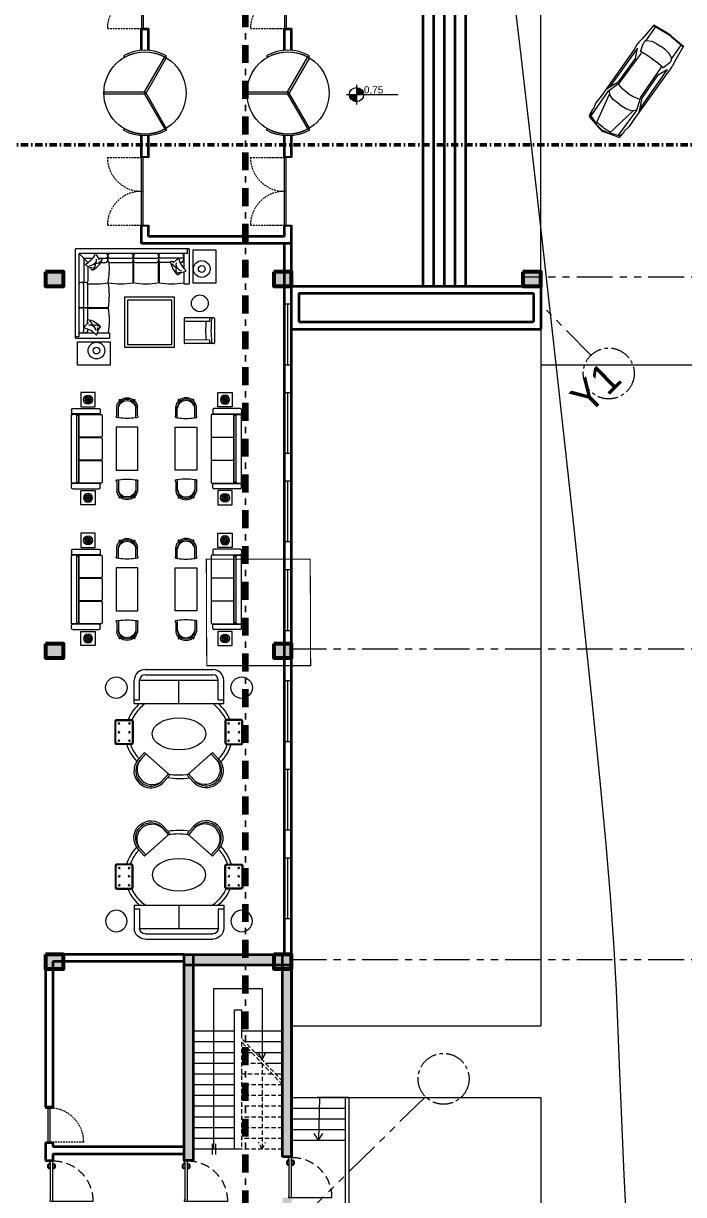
# Model space of a CAD drawing. Header units: millimetres. Extents: x -5316 to 10114, y -10026 to 11025.
# Drawn here: x 2814 to 4660, y -1460 to 1816 of the extents above; entities that cross this region are included whole.
import ezdxf

# ---------------------------------------------------------------- set-up
doc = ezdxf.new("R2010")
doc.units = ezdxf.units.MM
for name, pattern in [('CENTER2', [28.575, 19.05, -3.175, 3.175, -3.175]), ('DASHDOT2', [0.5, 0.25, -0.125, 0, -0.125]), ('DUZ', [0]), ('HIDDEN', [0.375, 0.25, -0.125]), ('HIDDEN2', [0.1875, 0.125, -0.0625]), ('PHANTOM', [2.5, 1.25, -0.25, 0.25, -0.25, 0.25, -0.25])]:
    doc.linetypes.add(name, pattern=pattern)
doc.layers.get('0').update_dxf_attribs({"lineweight": 0})
for name, color, linetype, lineweight in [('1m', 12, 'Continuous', 0), ('AKS', 31, 'CENTER2', 5), ('DUVAR', 1, 'Continuous', 35), ('E-Yangın KAPILARI_110_blok kasa', 140, 'Continuous', 13), ('karl', 50, 'Continuous', 20), ('kesit çizgisi', 2, 'DASHDOT2', 50), ('kolon', 5, 'Continuous', 53), ('KOT', 33, 'Continuous', 0), ('MTX-MERDIVEN', 140, 'DUZ', 18), ('PL-KAPI', 43, 'Continuous', 13), ('tefrişler', 13, 'Continuous', 5), ('YOLLAR', 6, 'Continuous', 5), ('öz-cam', 4, 'Continuous', 5)]:
    doc.layers.add(name, color=color, linetype=linetype, lineweight=lineweight)
for name, color, linetype in [('kot yazıları', 72, 'Continuous'), ('tarama_40', 251, 'Continuous'), ('wc detay', 32, 'Continuous')]:
    doc.layers.add(name, color=color, linetype=linetype)
doc.styles.get("Standard").update_dxf_attribs({"font": 'arial.ttf'})

# ---------------------------------------------------------------- blocks, each defined once
blk = doc.blocks.new('yangın')
at = {"layer": 'E-Yangın KAPILARI_110_blok kasa', "ltscale": 0.0022}
for p, q in [((21347.7, 82414.5), (21347.7, 82536.1)), ((21234.2, 82414.5), (21234.2, 82423.1)), ((21347.7, 82423.1), (21234.2, 82423.1)), ((21239.9, 82414.5), (21234.2, 82414.5)), ((21344.5, 82416.7), (21239.9, 82416.7)), ((21239.9, 82414.5), (21239.9, 82416.7)), ((21246.8, 82424.1), (21242.4, 82424.1)), ((21242.4, 82423.1), (21242.4, 82424.1)), ((21242.4, 82416.6), (21242.4, 82415.6)), ((21246.8, 82415.6), (21242.4, 82415.6)), ((21243.5, 82424.1), (21243.5, 82426.9)), ((21243.5, 82415.6), (21243.5, 82412.8)), ((21245.7, 82424.1), (21245.7, 82426.9)), ((21245.7, 82415.6), (21245.7, 82412.8)), ((21246.7, 82430.1), (21253.8, 82430.1)), ((21253.8, 82427.9), (21246.7, 82427.9)), ((21253.8, 82411.8), (21246.7, 82411.8)), ((21246.8, 82423.1), (21246.8, 82424.1)), ((21246.8, 82416.6), (21246.8, 82415.6)), ((21254.8, 82424.1), (21254.8, 82426.9)), ((21254.8, 82424.1), (21257, 82424.1)), ((21254.8, 82415.6), (21254.8, 82412.8)), ((21254.8, 82415.6), (21257, 82415.6)), ((21257, 82424.1), (21257, 82426.9)), ((21257, 82415.6), (21257, 82412.8)), ((21344.5, 82416.7), (21344.5, 82414.5)), ((21344.5, 82414.5), (21347.7, 82414.5)), ((21253.8, 82409.6), (21246.7, 82409.6))]:
    blk.add_line(p, q, dxfattribs=at)
at = {"layer": 'E-Yangın KAPILARI_110_blok kasa', "linetype": 'HIDDEN', "ltscale": 100}
blk.add_arc((21348.1, 82424.4), 111.7, 89.9387, 180.6615, dxfattribs=at)
at = {"layer": 'E-Yangın KAPILARI_110_blok kasa', "ltscale": 0.0022}
for centre, radius, start, end in [((21246.7, 82426.9), 3.2, 90, 180), ((21246.7, 82412.8), 3.2, 180, 270), ((21246.7, 82426.9), 1, 90, 180), ((21246.7, 82412.8), 1, 180, 270), ((21253.8, 82426.9), 3.2, 0, 90), ((21253.8, 82426.9), 1, 0, 90), ((21253.8, 82412.8), 3.2, 270, 0), ((21253.8, 82412.8), 1, 270, 0)]:
    blk.add_arc(centre, radius, start, end, dxfattribs=at)
blk = doc.blocks.new('w3rfwef')
at = {"layer": 'tefrişler'}
h = blk.add_hatch(dxfattribs=at)
h.set_pattern_fill('ANSI31', color=256, style=0)
h.set_pattern_definition([(45, (22251.6596, 68808.38654), (-0.08838834765, 0.08838834765), [])])
h.paths.add_polyline_path([(46307.8, 90393), (46305.6, 90393), (46305.6, 90390.7, 0.414214)])
h.paths.add_polyline_path([(46305.6, 90395.2, 0.414214), (46303.3, 90393), (46305.6, 90393)])
for p, q in [((46304, 90399), (46302.5, 90405.1)), ((46307.1, 90399), (46308.7, 90405.1)), ((46299.4, 90391.8), (46293.3, 90390.6)), ((46299.6, 90394.9), (46293.7, 90396.9)), ((46300.8, 90389), (46295.9, 90385)), ((46299.3, 90393.4), (46296.3, 90393.6)), ((46301.3, 90397.5), (46297, 90402.1)), ((46299.9, 90390.3), (46297.2, 90389)), ((46300.3, 90396.3), (46297.8, 90397.9)), ((46301.9, 90387.9), (46300.1, 90385.5)), ((46303.3, 90387.2), (46301, 90381.4)), ((46302.6, 90398.5), (46301.1, 90401.1)), ((46305.6, 90393), (46301.7, 90393)), ((46304.8, 90386.8), (46304.4, 90383.8)), ((46305.6, 90399.2), (46305.6, 90402.2)), ((46305.6, 90393), (46305.6, 90397.5)), ((46305.6, 90393), (46305.6, 90388.5)), ((46305.6, 90393), (46309.5, 90393)), ((46306.4, 90386.8), (46307.1, 90380.6)), ((46307.9, 90387.2), (46309, 90384.4)), ((46308.6, 90398.5), (46310, 90401.1)), ((46309.3, 90387.9), (46312.9, 90382.9)), ((46309.9, 90397.5), (46314.1, 90402.1)), ((46310.4, 90389), (46312.7, 90387.1)), ((46310.9, 90396.3), (46313.4, 90397.9)), ((46311.2, 90390.3), (46316.9, 90387.7)), ((46311.5, 90394.9), (46317.5, 90396.9)), ((46311.7, 90391.8), (46314.7, 90391.3)), ((46311.8, 90393.4), (46318.1, 90393.8))]:
    blk.add_line(p, q, dxfattribs=at)
blk.add_lwpolyline([(46285.6, 90373), (46325.6, 90373), (46325.6, 90413), (46285.6, 90413)], close=True, dxfattribs=at)
for radius in [12.5, 6.25, 2.25]:
    blk.add_circle((46305.6, 90393), radius, dxfattribs=at)
blk = doc.blocks.new('334g34g')
at = {"layer": 'tefrişler'}
h = blk.add_hatch(dxfattribs=at)
h.set_pattern_fill('AR-SAND', color=256, style=0)
h.set_pattern_definition([(37.5, (28479.9502, 65810.4538), (-0.06299336, 1.92682377), [0, -1.52, 0, -1.7, 0, -1.625]), (7.5, (28479.9502, 65810.4538), (1.7697767, 2.82214607), [0, -0.82, 0, -1.37, 0, -0.525]), (327.5, (28478.7202, 65810.4538), (3.11414186, 0.00565905), [0, -0.5, 0, -1.8, 0, -2.35]), (317.5, (28478.7202, 65810.4538), (3.0061266, 0.87767556), [0, -0.25, 0, -1.18, 0, -1.35])])
h.paths.add_polyline_path([(46075.2, 90424, -0.414214), (46072.2, 90427), (46072.2, 90422, 0.414214), (46075.2, 90419)])
h.paths.add_polyline_path([(46200.2, 90422), (46200.2, 90427, -0.414214), (46197.2, 90424), (46197.2, 90419, 0.414214)])
for p, q in [((46056.2, 90436), (46056.2, 90362)), ((46059.2, 90439), (46068.2, 90439)), ((46071.2, 90424), (46071.2, 90436)), ((46264.7, 90439), (46072.2, 90439)), ((46072.2, 90427), (46072.2, 90439)), ((46072.2, 90427), (46072.2, 90436)), ((46261.7, 90439), (46075.2, 90439)), ((46264.7, 90427), (46264.7, 90439)), ((46264.7, 90427), (46264.7, 90436)), ((46264.7, 90427), (46264.7, 90436)), ((46265.7, 90424), (46265.7, 90436)), ((46277.7, 90439), (46268.7, 90439)), ((46280.7, 90436), (46280.7, 90362)), ((46071.2, 90362), (46071.2, 90424)), ((46072.2, 90427), (46072.2, 90422)), ((46135.7, 90418), (46072.2, 90418)), ((46261.7, 90424), (46075.2, 90424)), ((46075.2, 90424), (46075.2, 90419)), ((46261.7, 90419), (46075.2, 90419)), ((46264.7, 90418), (46136.7, 90418)), ((46261.7, 90424), (46261.7, 90419)), ((46264.7, 90427), (46264.7, 90422)), ((46264.7, 90427), (46264.7, 90422)), ((46265.7, 90362), (46265.7, 90424)), ((46059.2, 90359), (46068.2, 90359)), ((46277.7, 90359), (46268.7, 90359))]:
    blk.add_line(p, q, dxfattribs=at)
for points in [[(46072.2, 90418), (46072.2, 90357, 0.414214), (46075.2, 90354), (46132.7, 90354, 0.414214), (46135.7, 90357), (46135.7, 90418)], [(46136.7, 90418), (46136.7, 90357, 0.414214), (46139.7, 90354), (46197.2, 90354, 0.414214), (46200.2, 90357), (46200.2, 90418)], [(46201.2, 90418), (46201.2, 90357, 0.414214), (46204.2, 90354), (46261.7, 90354, 0.414214), (46264.7, 90357), (46264.7, 90418)]]:
    blk.add_lwpolyline(points, format="xyb", dxfattribs=at)
for centre, start, end in [((46059.2, 90436), 90, 180), ((46068.2, 90436), 0, 90), ((46075.2, 90436), 90, 180), ((46261.7, 90436), 0, 90), ((46268.7, 90436), 90, 180), ((46277.7, 90436), 0, 90), ((46075.2, 90427), 180, 270), ((46075.2, 90422), 180, 270), ((46261.7, 90427), 270, 0), ((46261.7, 90422), 270, 0), ((46059.2, 90362), 180, 270), ((46068.2, 90362), 270, 0), ((46268.7, 90362), 180, 270), ((46277.7, 90362), 270, 0)]:
    blk.add_arc(centre, 3, start, end, dxfattribs=at)
blk = doc.blocks.new('ergerg3')
at = {"layer": 'tefrişler'}
for p, q in [((46030.8, 90304), (46032.4, 90302.7)), ((46034.4, 90304.8), (46032.4, 90306)), ((46075.9, 90312.9), (46050.1, 90312.9)), ((46080.5, 90308.3), (46050.7, 90308.3)), ((46256.3, 90308.3), (46286.2, 90308.3)), ((46261, 90312.9), (46286.7, 90312.9)), ((46302.4, 90304.8), (46304.4, 90306)), ((46306.1, 90304), (46304.4, 90302.7)), ((46030.8, 90263.9), (46032.4, 90265.2)), ((46034.4, 90263.1), (46032.4, 90261.9)), ((46075.9, 90255), (46050.1, 90255)), ((46080.5, 90259.6), (46050.7, 90259.6)), ((46256.3, 90259.6), (46286.2, 90259.6)), ((46261, 90255), (46286.7, 90255)), ((46302.4, 90263.1), (46304.4, 90261.9)), ((46306.1, 90263.9), (46304.4, 90265.2))]:
    blk.add_line(p, q, dxfattribs=at)
blk.add_lwpolyline([(46228.4, 90254), (46108.4, 90254), (46108.4, 90314), (46228.4, 90314)], close=True, dxfattribs=at)
for centre, radius, start, end in [((46055, 90284), 29.3, 99.6207, 260.3793), ((46054.3, 90284), 24.6, 98.4522, 261.5478), ((46032.2, 90304.6), 1.49, 81.6625, 200.1786), ((46058.1, 90284), 24.5, 97.5642, 262.4358), ((46078.5, 90311.3), 3.06, 270, 149.2929), ((46080.5, 90307.3), 1, 0, 90), ((45939.8, 90284), 143.7, 350.6613, 9.3387), ((46397.1, 90284), 143.7, 170.6613, 189.3387), ((46258.3, 90311.3), 3.06, 30.7071, 270), ((46256.3, 90307.3), 1, 90, 180), ((46278.8, 90284), 24.5, 277.5642, 82.4358), ((46282.6, 90284), 24.6, 278.4522, 81.5478), ((46281.8, 90284), 29.3, 279.6207, 80.3793), ((46304.7, 90304.6), 1.49, 339.8214, 98.3375), ((46032.2, 90263.3), 1.49, 159.8214, 278.3375), ((46078.5, 90256.6), 3.06, 210.7071, 90), ((46080.5, 90260.6), 1, 270, 0), ((46256.3, 90260.6), 1, 180, 270), ((46258.3, 90256.6), 3.06, 90, 329.2929), ((46304.7, 90263.3), 1.49, 261.6625, 20.1786)]:
    blk.add_arc(centre, radius, start, end, dxfattribs=at)
blk = doc.blocks.new('*U16')
at = {"color": 251, "linetype": 'HIDDEN', "ltscale": 20, "true_color": 0x505050}
for points in [[(45317.131713, 89823.562754, 0.4142135624), (45222.131713, 89918.562754), (45222.131713, 89823.562754)], [(45317.131713, 89823.562754, -0.4142135624), (45412.131713, 89918.562754), (45412.131713, 89823.562754)]]:
    blk.add_lwpolyline(points, format="xyb", dxfattribs=at)
at = {"layer": 'PL-KAPI'}
for p, q in [((45222.131713, 89823.562754), (45412.131713, 89823.562754)), ((45222.131713, 89818.562754), (45412.131713, 89818.562754)), ((45317.131713, 89823.562754), (45317.131713, 89818.562754))]:
    blk.add_line(p, q, dxfattribs=at)
for points in [[(45219.631713, 89823.562754), (45222.131713, 89823.562754), (45222.131713, 89803.562754), (45219.631713, 89803.562754)], [(45412.131713, 89823.562754), (45414.631713, 89823.562754), (45414.631713, 89803.562754), (45412.131713, 89803.562754)]]:
    blk.add_lwpolyline(points, close=True, dxfattribs=at)
blk = doc.blocks.new('*U17')
at = {"color": 251, "linetype": 'HIDDEN', "ltscale": 20, "true_color": 0x505050}
for points in [[(45867.1, 89823.6, 0.414214), (45772.1, 89918.6), (45772.1, 89823.6)], [(45867.1, 89823.6, -0.414214), (45962.1, 89918.6), (45962.1, 89823.6)]]:
    blk.add_lwpolyline(points, format="xyb", dxfattribs=at)
at = {"layer": 'PL-KAPI'}
for p, q in [((45962.1, 89823.6), (45772.1, 89823.6)), ((45962.1, 89818.6), (45772.1, 89818.6)), ((45867.1, 89823.6), (45867.1, 89818.6))]:
    blk.add_line(p, q, dxfattribs=at)
for points in [[(45772.1, 89823.6), (45769.6, 89823.6), (45769.6, 89803.6), (45772.1, 89803.6)], [(45964.6, 89823.6), (45962.1, 89823.6), (45962.1, 89803.6), (45964.6, 89803.6)]]:
    blk.add_lwpolyline(points, close=True, dxfattribs=at)
blk = doc.blocks.new('ERGE3G3G53')
at = {"layer": 'tefrişler'}
for p, q in [((47833.1, 80418.9), (47833.1, 80668.6)), ((48150.6, 80668.5), (47833.1, 80668.5)), ((47843.1, 80423.9), (47843.1, 80655.8)), ((48145.6, 80655.6), (47843.1, 80655.6)), ((47856.1, 80642.7), (47856.1, 80578.6)), ((47856.1, 80642.7), (47881.1, 80642.7)), ((47900.3, 80638.1), (47893.4, 80649.7)), ((47897.6, 80642.7), (47918.1, 80642.7)), ((47923.6, 80639.1), (47923.6, 80649.7)), ((47930.1, 80642.7), (47989.1, 80642.7)), ((47994.6, 80639.3), (47994.6, 80649.9)), ((47994.6, 80639.1), (47994.6, 80649.7)), ((48001.1, 80642.7), (48060.1, 80642.7)), ((48065.6, 80639.3), (48065.6, 80649.9)), ((48130.1, 80642.7), (48071.1, 80642.7)), ((48135.6, 80655.6), (48135.6, 80613.9)), ((48145.6, 80668.5), (48145.6, 80655.6)), ((48150.6, 80668.5), (48150.6, 80571.1)), ((47867.6, 80631.1), (47868.7, 80631.1)), ((47867.6, 80631.1), (47867.6, 80630.4)), ((47867.6, 80620), (47867.6, 80578.5)), ((47880, 80608.9), (47872, 80618.1)), ((47889.5, 80631.1), (47889.6, 80631.1)), ((47904.4, 80631.1), (47918.2, 80631.1)), ((47930.8, 80631.1), (47989.3, 80631.1)), ((47993.6, 80633.7), (47993.6, 80574.1)), ((47995.6, 80633.7), (47995.6, 80574.1)), ((48001.7, 80631.1), (48060.2, 80631.1)), ((48064.6, 80633.7), (48064.6, 80574.1)), ((48066.6, 80633.7), (48066.6, 80574.1)), ((48098.8, 80631.1), (48071, 80631.1)), ((48106.3, 80629.9), (48116.2, 80639.2)), ((48129.5, 80631.1), (48125.3, 80631.1)), ((48064.6, 80577.1), (48066.6, 80577.1)), ((48118.1, 80596.3), (48128.3, 80603.1)), ((48135.6, 80604.5), (48135.6, 80571.1)), ((47859.5, 80574.9), (47848.9, 80574.9)), ((47856.1, 80510.4), (47856.1, 80569.4)), ((47867.6, 80511), (47867.6, 80569.5)), ((48135.6, 80571.1), (48150.6, 80571.1)), ((47859.6, 80503.9), (47849, 80503.9)), ((47856.3, 80439.4), (47856.3, 80498.4)), ((47865.2, 80504.9), (47924.8, 80504.9)), ((47865.2, 80502.9), (47924.8, 80502.9)), ((47867.8, 80470.7), (47867.8, 80498.5)), ((47869, 80463.2), (47859.7, 80453.3)), ((47902.6, 80451.4), (47895.8, 80441.2)), ((47833.3, 80423.9), (47843.3, 80423.9)), ((47833.3, 80418.9), (47927.8, 80418.9)), ((47843.3, 80433.9), (47885, 80433.9)), ((47867.8, 80440), (47867.8, 80444.2)), ((47894.4, 80433.9), (47927.8, 80433.9)), ((47927.8, 80433.9), (47927.8, 80418.9))]:
    blk.add_line(p, q, dxfattribs=at)
blk.add_lwpolyline([(47867.6, 80631.1), (47843.1, 80655.8)], dxfattribs=at)
for points in [[(47885, 80626.7, 0.053245), (47885.1, 80626.6, 0.175914), (47885.6, 80626.2, 0.103979), (47886.6, 80626.2, 0.064466), (47887.7, 80626.6, 0.050626), (47888.9, 80627.3, 0.050626)], [(47888.9, 80627.3, 0.050626), (47889.9, 80628.2, 0.064466), (47890.6, 80629.1, 0.103979), (47890.8, 80630.1, 0.175914), (47890.6, 80630.7, 0.175914), (47890.1, 80631.1, 0.068381), (47889.5, 80631.1, 0.064466)], [(48114.5, 80616.5, -0.050626), (48113.7, 80617.7, -0.064466), (48113.4, 80618.7, -0.103979), (48113.4, 80619.7, -0.175914), (48113.7, 80620.2, -0.175914), (48114.3, 80620.4, -0.068381), (48114.9, 80620.3, -0.064466)], [(48118.1, 80614.9, -0.053245), (48117.9, 80614.8, -0.175914), (48117.3, 80614.6, -0.103979), (48116.3, 80614.8, -0.064466), (48115.4, 80615.4, -0.050626), (48114.5, 80616.5, -0.050626)], [(47882.5, 80455, 0.050626), (47881.3, 80455.8, 0.064466), (47880.2, 80456.1, 0.103979), (47879.2, 80456.1, 0.175914), (47878.7, 80455.8, 0.175914), (47878.5, 80455.2, 0.068381), (47878.6, 80454.5, 0.064466)], [(47884, 80451.4, 0.053245), (47884.2, 80451.6, 0.175914), (47884.3, 80452.1, 0.103979), (47884.1, 80453.1, 0.064466), (47883.5, 80454.1, 0.050626), (47882.5, 80455, 0.050626)]]:
    blk.add_lwpolyline(points, format="xyb", dxfattribs=at)
for centre, radius, start, end in [((47830.5, 80684.5), 65.6, 296.5646, 331.9116), ((47910.4, 80671.7), 27.9, 221.4206, 234.4163), ((47918.1, 80647.7), 5, 270, 334.6765), ((47918.1, 80647.5), 5, 270, 334.6765), ((47915.6, 80649.2), 8.05, 331.4111, 51.1029), ((47931.7, 80649.2), 8.05, 128.8971, 208.5889), ((47929.1, 80647.5), 5, 205.3235, 270), ((47989.1, 80647.7), 5, 270, 334.6765), ((47986.6, 80649.4), 8.05, 331.4111, 51.1029), ((47986.6, 80649.2), 8.05, 331.4111, 51.1029), ((48002.7, 80649.2), 8.05, 128.8971, 208.5889), ((48000.1, 80647.5), 5, 205.3235, 270), ((48060.1, 80647.7), 5, 270, 334.6765), ((48057.6, 80649.4), 8.05, 331.4111, 51.1029), ((48073.7, 80649.4), 8.05, 128.8971, 208.5889), ((48071.1, 80647.7), 5, 205.3235, 270), ((48105.6, 80665), 27.9, 290.0632, 303.0589), ((48186, 80655.9), 65.6, 192.5679, 227.9149), ((48130.1, 80647.7), 5, 270, 334.6765), ((48127.6, 80649.4), 8.05, 331.4111, 51.1029), ((48105.3, 80643.6), 30.3, 342.2057, 0.1268), ((47880.8, 80644.6), 27.9, 221.2884, 268.2521), ((47872.2, 80644.3), 21.7, 270.4659, 327.3744), ((47849.4, 80666.9), 65.6, 297.7896, 334.5076), ((47871.9, 80625.9), 16.9, 301.022, 4.3939), ((47887.4, 80651.9), 23.8, 276.1987, 311.1742), ((47883.9, 80637.4), 8.11, 323.3294, 21.8585), ((47900.2, 80624.8), 16.2, 58.793, 95.1678), ((47918.2, 80636.1), 5, 270, 334.7087), ((47918.3, 80636), 5, 270, 334.7087), ((47906.5, 80639.2), 17.2, 341.7436, 359.729), ((47940.8, 80639.2), 17.2, 180.271, 198.2564), ((47929, 80636), 5, 205.2913, 270), ((47655.1, 80614.3), 272.6, 351.4914, 3.5872), ((47989.3, 80636.1), 5, 270, 334.7087), ((47977.5, 80639.4), 17.2, 341.7436, 359.729), ((47977.5, 80639.2), 17.2, 341.7436, 359.729), ((48011.8, 80639.2), 17.2, 180.271, 198.2564), ((48000, 80636), 5, 205.2913, 270), ((48060.2, 80636.1), 5, 270, 334.7087), ((48048.5, 80639.4), 17.2, 341.7436, 359.729), ((48082.8, 80639.4), 17.2, 180.271, 198.2564), ((48071, 80636.1), 5, 205.2913, 270), ((48102.9, 80617.1), 16.2, 69.3117, 105.6865), ((48163.1, 80644.1), 65.6, 189.9719, 226.6899), ((48122.5, 80639.8), 23.8, 213.3053, 248.2808), ((48130.5, 80610.6), 16.9, 160.0856, 223.4575), ((48121.9, 80624.9), 8.11, 142.621, 201.1501), ((48135.1, 80628.3), 21.7, 197.1051, 254.0136), ((48129.5, 80636.1), 5, 270, 338.8456), ((47851.1, 80578.6), 5, 295.3235, 360), ((47862.6, 80578.5), 5, 295.2913, 360), ((48126.9, 80631), 27.9, 256.2275, 303.1911), ((47849.4, 80566.8), 8.05, 61.4111, 141.1029), ((47851.1, 80569.4), 5, 360, 64.6765), ((47859.4, 80557.7), 17.2, 71.7436, 89.729), ((47862.6, 80569.5), 5, 360, 64.7087), ((47884.3, 80843.4), 272.6, 266.4128, 278.5086), ((47958.6, 80776.8), 205.7, 260.4844, 279.7982), ((47722, 80538.9), 205.7, 350.4844, 9.7982), ((48029.6, 80776.8), 205.7, 260.4844, 279.7982), ((48101.6, 80776.8), 205.7, 260.2018, 279.5156), ((47849.6, 80511.9), 8.05, 218.8971, 298.5889), ((47849.6, 80511.9), 8.05, 218.8971, 298.5889), ((47849.6, 80495.8), 8.05, 61.4111, 141.1029), ((47851.3, 80509.4), 5, 295.3235, 360), ((47851.3, 80498.4), 5, 360, 64.6765), ((47859.6, 80521), 17.2, 270.271, 288.2564), ((47859.6, 80486.7), 17.2, 71.7436, 89.729), ((47862.8, 80509.2), 5, 295.2913, 360), ((47862.8, 80498.5), 5, 360, 64.7087), ((47722.1, 80467.9), 205.7, 350.4844, 9.7982), ((47834, 80463.9), 27.9, 326.9411, 339.9368), ((47843, 80383.5), 65.6, 42.0851, 77.4321), ((47881.9, 80466.6), 16.2, 164.3135, 200.6883), ((47854.8, 80406.3), 65.6, 43.3101, 80.0281), ((47874.1, 80447.6), 8.11, 68.8499, 127.379), ((47859.1, 80447), 23.8, 21.7192, 56.6947), ((47870.6, 80434.4), 21.7, 15.9864, 72.8949), ((47888.4, 80439), 16.9, 46.5425, 109.9144), ((47867.9, 80442.6), 27.9, 326.8089, 13.7725), ((47849.6, 80441.9), 8.05, 218.8971, 298.5889), ((47851.3, 80439.4), 5, 295.3235, 360), ((47855.3, 80464.1), 30.3, 269.8732, 287.7943), ((47862.8, 80440), 5, 291.1544, 360)]:
    blk.add_arc(centre, radius, start, end, dxfattribs=at)
blk = doc.blocks.new('WEWFWG-flat-1')
at = {"layer": 'tefrişler'}
for p, q in [((16072.7, 88564.1), (16262.7, 88564.1)), ((16072.7, 88549.1), (16262.7, 88549.1)), ((16042.7, 88469.1), (16042.7, 88534.1)), ((16057.7, 88534.1), (16277.7, 88534.1)), ((16057.7, 88479.1), (16057.7, 88534.1)), ((16167.7, 88469.1), (16167.7, 88534.1)), ((16277.7, 88479.1), (16277.7, 88534.1)), ((16292.7, 88469.1), (16292.7, 88534.1)), ((16042.7, 88479.1), (16057.7, 88479.1)), ((16277.7, 88479.1), (16292.7, 88479.1)), ((16042.7, 88469.1), (16292.7, 88469.1))]:
    blk.add_line(p, q, dxfattribs=at)
for points in [[(16073.4, 88469.1, 0.076826), (16047, 88442.3, 0.049865), (16036.3, 88423.7)], [(16299, 88423.7, 0.085936), (16277.7, 88455.1, 0.041282), (16261.9, 88469.1)], [(16032.5, 88354.2, 0.088213), (16050.2, 88321.5, 0.019081), (16056, 88314.7)], [(16278.1, 88313.4, 0.078156), (16297.9, 88342, 0.032413), (16302.8, 88354.2)], [(16139.3, 88271.4), (16139.3, 88271.4, 0.079907), (16193.1, 88271)]]:
    blk.add_lwpolyline(points, format="xyb", dxfattribs=at)
at = {"layer": 'tefrişler', "elevation": 0}
for points in [[(15994.1, 88424.2), (16034.1, 88424.2, -0.414214), (16039.1, 88419.2), (16039.1, 88359.2, -0.414214), (16034.1, 88354.2), (15994.1, 88354.2, -0.414214), (15989.1, 88359.2), (15989.1, 88419.2, -0.414214)], [(15996.5, 88421.8), (16031.7, 88421.8, -0.414214), (16036.7, 88416.8), (16036.7, 88361.6, -0.414214), (16031.7, 88356.6), (15996.5, 88356.6, -0.414214), (15991.5, 88361.6), (15991.5, 88416.8, -0.414214)], [(16341.2, 88424.2), (16301.2, 88424.2, 0.414214), (16296.2, 88419.2), (16296.2, 88359.2, 0.414214), (16301.2, 88354.2), (16341.2, 88354.2, 0.414214), (16346.2, 88359.2), (16346.2, 88419.2, 0.414214)], [(16338.8, 88421.8), (16303.6, 88421.8, 0.414214), (16298.6, 88416.8), (16298.6, 88361.6, 0.414214), (16303.6, 88356.6), (16338.8, 88356.6, 0.414214), (16343.8, 88361.6), (16343.8, 88416.8, 0.414214)], [(16053.8, 88312.2, 1), (16124.7, 88249), (16142.3, 88268.7), (16071.4, 88332)], [(16057.5, 88308.8, 1), (16121, 88252.3), (16138.6, 88272.1), (16075.2, 88328.6)], [(16061.1, 88312.8, 1), (16124.5, 88256.2), (16138.6, 88272.1), (16075.2, 88328.6)], [(16279.2, 88312.2, -1), (16208.3, 88249), (16190.6, 88268.7), (16261.5, 88332)], [(16275.4, 88308.8, -1), (16212, 88252.3), (16194.4, 88272.1), (16257.8, 88328.6)], [(16271.9, 88312.8, -1), (16208.5, 88256.2), (16194.4, 88272.1), (16257.8, 88328.6)]]:
    blk.add_lwpolyline(points, format="xyb", close=True, dxfattribs=at)
at = {"layer": 'tefrişler'}
for centre in [(15992.4, 88513.4), (16342.9, 88513.4)]:
    blk.add_circle(centre, 30, dxfattribs=at)
for centre, radius, start, end in [((16072.7, 88534.1), 30, 90, 180), ((16072.7, 88534.1), 15, 90, 180), ((16262.7, 88534.1), 30, 360, 90), ((16262.7, 88534.1), 15, 360, 90), ((15991.4, 88406.2), 11.3, 21.6769, 58.0532), ((15997.3, 88416.7), 4.64, 270.4702, 350.2376), ((16030.9, 88416.7), 4.64, 189.7624, 269.5298), ((16036.8, 88406.2), 11.3, 121.9468, 158.3231), ((16304.4, 88416.7), 4.64, 270.4702, 350.2376), ((16298.5, 88406.2), 11.3, 21.6769, 58.0532), ((16343.9, 88406.2), 11.3, 121.9468, 158.3231), ((16338, 88416.7), 4.64, 189.7624, 269.5298), ((15997.3, 88391.9), 4.64, 270.4702, 350.2376), ((15991.4, 88381.4), 11.3, 21.6769, 58.0532), ((16036.8, 88381.4), 11.3, 121.9468, 158.3231), ((16030.9, 88391.9), 4.64, 189.7624, 269.5298), ((16298.5, 88381.4), 11.3, 21.6769, 58.0532), ((16304.4, 88391.9), 4.64, 270.4702, 350.2376), ((16338, 88391.9), 4.64, 189.7624, 269.5298), ((16343.9, 88381.4), 11.3, 121.9468, 158.3231), ((15991.4, 88372.2), 11.3, 301.9468, 338.3231), ((15997.3, 88361.7), 4.64, 9.7624, 89.5298), ((16036.8, 88372.2), 11.3, 201.6769, 238.0532), ((16030.9, 88361.7), 4.64, 90.4702, 170.2376), ((16298.5, 88372.2), 11.3, 301.9468, 338.3231), ((16304.4, 88361.7), 4.64, 9.7624, 89.5298), ((16343.9, 88372.2), 11.3, 201.6769, 238.0532), ((16338, 88361.7), 4.64, 90.4702, 170.2376)]:
    blk.add_arc(centre, radius, start, end, dxfattribs=at)
for start_param, end_param in [(5.535423, 5.95613), (9.751833, 10.172541), (6.524258, 6.948924), (8.744004, 9.183706), (7.642638, 8.051498)]:
    blk.add_ellipse((16167.7, 88384.1), major_axis=(-150, 0), ratio=0.833333, start_param=start_param, end_param=end_param, dxfattribs=at)
blk.add_ellipse((16167.7, 88384.1), major_axis=(-75, 0), ratio=0.6, dxfattribs=at)
blk = doc.blocks.new('WEFWEF')
at = {"layer": 'DUVAR'}
for p, q in [((46510.2, 84043.8), (46510.2, 84023.8)), ((46610.2, 84043.8), (46610.2, 84023.8))]:
    blk.add_line(p, q, dxfattribs=at)
at = {"layer": 'PL-KAPI', "lineweight": 15}
for p, q in [((46512.7, 84036.3), (46512.7, 84031.3)), ((46607.7, 84036.3), (46512.7, 84036.3)), ((46607.7, 84031.3), (46512.7, 84031.3))]:
    blk.add_line(p, q, dxfattribs=at)
at = {"layer": 'PL-KAPI', "linetype": 'HIDDEN', "ltscale": 20}
blk.add_lwpolyline([(46512.7, 84043.8, -0.384846), (46607.7, 84130.2), (46607.7, 84035.2)], format="xyb", dxfattribs=at)
at = {"layer": 'PL-KAPI', "lineweight": 15}
for points in [[(46512.7, 84043.8), (46510.2, 84043.8), (46510.2, 84023.8), (46512.7, 84023.8)], [(46610.2, 84043.8), (46607.7, 84043.8), (46607.7, 84023.8), (46610.2, 84023.8)]]:
    blk.add_lwpolyline(points, close=True, dxfattribs=at)

msp = doc.modelspace()

# ---------------------------------------------------------------- hatches: boundary and pattern name
at = {"layer": 'karl'}
h = msp.add_hatch(color=7, dxfattribs=at)
h.dxf.hatch_style = 1
h.paths.add_polyline_path([(3765.4, 1616.8, 0.414214), (3745.5, 1636.6), (3745.5, 1616.8)])
h.paths.add_polyline_path([(3745.5, 1616.8), (3725.6, 1616.8, 0.414214), (3745.5, 1596.9)])
at = {"layer": 'kolon'}
for points in [[(2876.1, 1081.3), (2926.1, 1081.3), (2926.1, 1121.3), (2876.1, 1121.3)], [(3513.9, 1081.3), (3563.9, 1081.3), (3563.9, 1121.3), (3513.9, 1121.3)], [(4210.6, 1081.3), (4260.6, 1081.3), (4260.6, 1121.3), (4210.6, 1121.3)], [(2876.1, 41.2), (2926.1, 41.2), (2926.1, 81.2), (2876.1, 81.2)], [(3513.9, 41.2), (3563.9, 41.2), (3563.9, 81.2), (3513.9, 81.2)], [(2876.1, -827.7), (2926.1, -827.7), (2926.1, -787.7), (2876.1, -787.7)], [(3513.9, -827.7), (3563.9, -827.7), (3563.9, -787.7), (3513.9, -787.7)]]:
    msp.add_hatch(color=256, dxfattribs=at).paths.add_polyline_path(points)
at = {"layer": 'tarama_40'}
for points in [[(3288.9, -787.7), (3263.9, -787.7), (3263.9, -1364.2), (3288.9, -1364.2)], [(3263.9, -787.7), (3263.9, -817.7), (3563.9, -817.7), (3563.9, -787.7)]]:
    msp.add_hatch(color=256, dxfattribs=at).paths.add_polyline_path(points)
h = msp.add_hatch(color=256, dxfattribs=at)
h.paths.add_polyline_path([(3563.9, -1467.7), (3538.9, -1467.7), (3538.9, -1492.7), (3563.9, -1492.7)])
h.paths.add_polyline_path([(3538.9, -1354.2), (3563.9, -1354.2), (3563.9, -787.7), (3538.9, -787.7)])

# ---------------------------------------------------------------- linework, layer by layer
at = {"lineweight": 9}
for p, q in [((4577.3, 1810.6), (4544.1, 1772.5)), ((4577.3, 1810.6), (4544.1, 1772.5)), ((4555.9, 1768.4), (4582.1, 1805.7)), ((4555.9, 1768.4), (4582.1, 1805.7)), ((4612.8, 1787.9), (4576.5, 1809.3)), ((4612.8, 1787.9), (4576.5, 1809.3)), ((4613.7, 1789.2), (4577.3, 1810.6)), ((4613.7, 1789.2), (4577.3, 1810.6)), ((4544.1, 1772.5), (4535.3, 1763.2)), ((4544.1, 1772.5), (4535.3, 1763.2)), ((4626.7, 1778.1), (4658.8, 1750.8)), ((4626.7, 1778.1), (4658.8, 1750.8)), ((4627.6, 1779.3), (4659.8, 1752)), ((4627.6, 1779.3), (4659.8, 1752)), ((4521.6, 1742.6), (4429.6, 1612.1)), ((4521.6, 1742.6), (4429.6, 1612.1)), ((4531.4, 1746.4), (4452.9, 1637.9)), ((4531.4, 1746.4), (4452.9, 1637.9)), ((4526.9, 1751.8), (4521.6, 1742.6)), ((4526.9, 1751.8), (4521.6, 1742.6)), ((4525.4, 1717.8), (4531.4, 1746.4)), ((4525.4, 1717.8), (4531.4, 1746.4)), ((4539.4, 1737.4), (4547.9, 1760.9)), ((4539.4, 1737.4), (4547.9, 1760.9)), ((4557.3, 1727.5), (4539.4, 1737.4)), ((4557.3, 1727.5), (4539.4, 1737.4)), ((4553.7, 1766.8), (4557.3, 1768.2)), ((4553.7, 1766.8), (4557.3, 1768.2)), ((4555.9, 1768.4), (4571.6, 1766)), ((4555.9, 1768.4), (4571.6, 1766)), ((4571.6, 1766), (4584.4, 1759.9)), ((4571.6, 1766), (4584.4, 1759.9)), ((4584.4, 1759.9), (4596.9, 1751.7)), ((4584.4, 1759.9), (4596.9, 1751.7)), ((4609.5, 1742), (4597.7, 1751.1)), ((4609.5, 1742), (4597.7, 1751.1)), ((4619.5, 1732), (4609.5, 1742)), ((4619.5, 1732), (4609.5, 1742)), ((4627, 1718), (4653.5, 1755)), ((4627, 1718), (4653.5, 1755)), ((4659.8, 1752), (4634.7, 1708.1)), ((4659.8, 1752), (4634.7, 1708.1)), ((4478.8, 1653.5), (4525.4, 1717.8)), ((4478.8, 1653.5), (4525.4, 1717.8)), ((4482.2, 1650.8), (4542.4, 1733.1)), ((4482.2, 1650.8), (4542.4, 1733.1)), ((4573.3, 1716.4), (4557.3, 1727.5)), ((4573.3, 1716.4), (4557.3, 1727.5)), ((4572.2, 1717.2), (4587.9, 1705.8)), ((4572.2, 1717.2), (4587.9, 1705.8)), ((4587.9, 1705.8), (4603.2, 1692.2)), ((4587.9, 1705.8), (4603.2, 1692.2)), ((4603.2, 1692.2), (4622.6, 1707.9)), ((4603.2, 1692.2), (4622.6, 1707.9)), ((4627, 1718), (4619.5, 1732)), ((4627, 1718), (4619.5, 1732)), ((4626.2, 1715.3), (4626.4, 1719.2)), ((4626.2, 1715.3), (4626.4, 1719.2)), ((4634.7, 1708.1), (4628.9, 1696.8)), ((4634.7, 1708.1), (4628.9, 1696.8)), ((4613.9, 1677), (4521.2, 1547.1)), ((4613.9, 1677), (4521.2, 1547.1)), ((4614.4, 1687.5), (4537.8, 1577.7)), ((4614.4, 1687.5), (4537.8, 1577.7)), ((4540.3, 1609.6), (4598.2, 1693.5)), ((4540.3, 1609.6), (4598.2, 1693.5)), ((4544, 1607.2), (4589.3, 1672.4)), ((4544, 1607.2), (4589.3, 1672.4)), ((4589.3, 1672.4), (4614.4, 1687.5)), ((4589.3, 1672.4), (4614.4, 1687.5)), ((4620.9, 1685.1), (4613.9, 1677)), ((4620.9, 1685.1), (4613.9, 1677)), ((4444.6, 1632.9), (4478.8, 1653.5)), ((4444.6, 1632.9), (4478.8, 1653.5)), ((4450.1, 1627.2), (4482.2, 1650.8)), ((4450.1, 1627.2), (4482.2, 1650.8)), ((4490.8, 1631), (4478.5, 1645.7)), ((4490.8, 1631), (4478.5, 1645.7)), ((4402.1, 1557.2), (4450.1, 1627.2)), ((4402.1, 1557.2), (4450.1, 1627.2)), ((4415, 1533.1), (4452.9, 1618.2)), ((4415, 1533.1), (4452.9, 1618.2)), ((4429.6, 1612.1), (4415.1, 1593.4)), ((4429.6, 1612.1), (4415.1, 1593.4)), ((4455, 1614.7), (4452.3, 1628.7)), ((4455, 1614.7), (4452.3, 1628.7)), ((4464.6, 1602), (4455, 1614.7)), ((4464.6, 1602), (4455, 1614.7)), ((4505.1, 1620), (4490.8, 1631)), ((4505.1, 1620), (4490.8, 1631)), ((4503.7, 1621), (4518.8, 1611.1)), ((4503.7, 1621), (4518.8, 1611.1)), ((4518.8, 1611.1), (4536.8, 1604.4)), ((4518.8, 1611.1), (4536.8, 1604.4)), ((4528.6, 1571.4), (4540.3, 1609.6)), ((4528.6, 1571.4), (4540.3, 1609.6)), ((4535.8, 1568.2), (4544, 1607.2)), ((4535.8, 1568.2), (4544, 1607.2)), ((4405.5, 1575.2), (4397, 1560.3)), ((4405.5, 1575.2), (4397, 1560.3)), ((4407.2, 1574.5), (4405.5, 1575.2)), ((4407.2, 1574.5), (4405.5, 1575.2)), ((4415.1, 1593.4), (4406.9, 1574.8)), ((4415.1, 1593.4), (4406.9, 1574.8)), ((4482.4, 1587.8), (4464.6, 1602)), ((4482.4, 1587.8), (4464.6, 1602)), ((4480.7, 1589), (4500.1, 1576.8)), ((4480.7, 1589), (4500.1, 1576.8)), ((4500.1, 1576.8), (4515.2, 1571.9)), ((4500.1, 1576.8), (4515.2, 1571.9)), ((4515.2, 1571.9), (4529.3, 1574.1)), ((4515.2, 1571.9), (4529.3, 1574.1)), ((4397.5, 1554.7), (4422.9, 1523.7)), ((4397.5, 1554.7), (4422.9, 1523.7)), ((4400.4, 1561.3), (4404.2, 1571.8)), ((4400.4, 1561.3), (4404.2, 1571.8)), ((4416.6, 1536.2), (4400.8, 1558.3)), ((4416.6, 1536.2), (4400.8, 1558.3)), ((4451.3, 1507.3), (4519.2, 1571.1)), ((4451.3, 1507.3), (4519.2, 1571.1)), ((4478.4, 1503), (4528.6, 1571.4)), ((4478.4, 1503), (4528.6, 1571.4)), ((4521.2, 1547.1), (4508.3, 1527.2)), ((4521.2, 1547.1), (4508.3, 1527.2)), ((4415.7, 1534.6), (4425.6, 1523.8)), ((4415.7, 1534.6), (4425.6, 1523.8)), ((4434.1, 1525.6), (4417.6, 1538.9)), ((4434.1, 1525.6), (4417.6, 1538.9)), ((4438, 1522.8), (4455.9, 1511.7)), ((4438, 1522.8), (4455.9, 1511.7)), ((4452.5, 1508.5), (4439.1, 1514.3)), ((4452.5, 1508.5), (4439.1, 1514.3)), ((4477.5, 1497.9), (4439.9, 1511.6)), ((4477.5, 1497.9), (4439.9, 1511.6)), ((4453.7, 1509.8), (4479.8, 1502.2)), ((4453.7, 1509.8), (4479.8, 1502.2)), ((4482.8, 1502.8), (4491.5, 1509.9)), ((4482.8, 1502.8), (4491.5, 1509.9)), ((4494.2, 1512.2), (4482.9, 1499.3)), ((4494.2, 1512.2), (4482.9, 1499.3)), ((4493, 1513.6), (4494.2, 1512.2)), ((4493, 1513.6), (4494.2, 1512.2)), ((4508.3, 1527.2), (4493.4, 1513.5)), ((4508.3, 1527.2), (4493.4, 1513.5))]:
    msp.add_line(p, q, dxfattribs=at)
for centre, radius, start, end in [((4562.9, 1702.9), 98.6, 49.6886, 59.5701), ((4562.9, 1702.9), 98.6, 49.6886, 59.5701), ((4563.8, 1704.2), 98.6, 49.6886, 59.5701), ((4563.8, 1704.2), 98.6, 49.6886, 59.5701), ((4578.3, 1722.5), 59.2, 136.5578, 150.2551), ((4578.3, 1722.5), 59.2, 136.5578, 150.2551), ((4557.2, 1757.6), 9.86, 110.8934, 160.16), ((4557.2, 1757.6), 9.86, 110.8934, 160.16), ((4616.4, 1715.6), 9.86, 309.0987, 358.3653), ((4616.4, 1715.6), 9.86, 309.0987, 358.3653), ((4576.3, 1723.9), 59.2, 319.0036, 332.7009), ((4576.3, 1723.9), 59.2, 319.0036, 332.7009), ((4401.3, 1557.8), 4.93, 150.4396, 219.2908), ((4401.3, 1557.8), 4.93, 150.4396, 219.2908), ((4403.5, 1560.2), 3.29, 160.1155, 215.4187), ((4403.5, 1560.2), 3.29, 160.1155, 215.4187), ((4453.4, 1548.7), 39.4, 219.2908, 249.9679), ((4453.4, 1548.7), 39.4, 219.2908, 249.9679), ((4454.7, 1550.5), 39.4, 222.5346, 246.7241), ((4454.7, 1550.5), 39.4, 222.5346, 246.7241), ((4458.8, 1556.3), 39.4, 231.1029, 238.1558), ((4458.8, 1556.3), 39.4, 231.1029, 238.1558), ((4479.2, 1502.5), 4.93, 249.9679, 318.8192), ((4479.2, 1502.5), 4.93, 249.9679, 318.8192), ((4480.7, 1505.4), 3.29, 253.84, 309.1432), ((4480.7, 1505.4), 3.29, 253.84, 309.1432)]:
    msp.add_arc(centre, radius, start, end, dxfattribs=at)
at = {"layer": '1m', "color": 252, "lineweight": 0, "true_color": 0x939598}
msp.add_lwpolyline([(4565.1, -2536.1), (4551.4, -2349.4), (4532.4, -2070.3), (4516.4, -1814.1), (4503.6, -1590), (4494.3, -1404.2), (4487.5, -1250.5), (4482.3, -1119.5), (4477.6, -1001.9), (4472.5, -888.5), (4465.7, -769.9), (4456.3, -636.8), (4443.3, -479.9), (4425.9, -292.6), (4404.7, -79.4), (4380.6, 152.4), (4354.7, 395.6), (4327.8, 643.1), (4300.8, 887.4), (4274.7, 1121.4), (4250.5, 1337.9), (4228.7, 1531.1), (4209.1, 1701.7), (4191, 1851.8)], dxfattribs=at)
at = {"layer": 'AKS', "linetype": 'PHANTOM', "ltscale": 80}
for p, q in [((6661.6, 1106.3), (4210.6, 1106.3)), ((4402.8, 885.9), (4260.6, 1030.6)), ((4501.5, 785.5), (4500.9, 786.1)), ((6661.6, 66.2), (3563.9, 66.2)), ((6661.6, -802.7), (3563.9, -802.7)), ((3581.9, -1536), (3938.2, -1185.7))]:
    msp.add_line(p, q, dxfattribs=at)
at = {"layer": 'AKS', "ltscale": 3}
for centre in [(4450.9, 836.9), (3989, -1135.8)]:
    msp.add_circle(centre, 71.2, dxfattribs=at)
at = {"layer": 'DUVAR'}
for p, q in [((3930.6, 2161.3), (3930.6, 1081.3)), ((3960.6, 2161.3), (3960.6, 1081.3)), ((3990.6, 2161.3), (3990.6, 1081.3)), ((4020.6, 2161.3), (4020.6, 1081.3)), ((4050.6, 2161.3), (4050.6, 1081.3)), ((3143.9, 1740.9), (3143.9, 1801.3)), ((3163.9, 1740.9), (3163.9, 1801.3)), ((3543.9, 1740.9), (3543.9, 1801.3)), ((3563.9, 1740.9), (3563.9, 1801.3)), ((3143.9, 1441.3), (3143.9, 1501.7)), ((3163.9, 1441.3), (3163.9, 1501.7)), ((3543.9, 1441.3), (3543.9, 1501.7)), ((3563.9, 1441.3), (3563.9, 1501.7)), ((3143.9, 1200.3), (3143.9, 1251.3)), ((3163.9, 1220.3), (3163.9, 1251.3)), ((3543.9, 1220.3), (3543.9, 1251.3)), ((3563.9, 1200.3), (3563.9, 1251.3)), ((3543.9, 1220.3), (3163.9, 1220.3)), ((3563.9, 1200.3), (3143.9, 1200.3)), ((3543.9, -787.7), (3543.9, 1200.3)), ((3563.9, -1354.2), (3563.9, 1200.3)), ((3563.9, 1081.3), (4260.6, 1081.3)), ((4260.6, 1081.3), (4260.6, 961.3)), ((3583.9, 1061.3), (3583.9, 981.3)), ((3583.9, 1061.3), (4240.6, 1061.3)), ((4240.6, 1061.3), (4240.6, 981.3)), ((3563.9, 961.3), (4260.6, 961.3)), ((3583.9, 981.3), (4240.6, 981.3)), ((3263.9, -787.7), (2876.1, -787.7)), ((2876.1, -787.7), (2876.1, -1215.1)), ((2896.1, -807.7), (2896.1, -1215.1)), ((3263.9, -807.7), (2896.1, -807.7)), ((2876.1, -1315.1), (2876.1, -1364.2)), ((2896.1, -1315.1), (2896.1, -1325.1)), ((2896.1, -1325.1), (3263.9, -1325.1)), ((2876.1, -1364.2), (2896.1, -1364.2)), ((2896.1, -1345.1), (2896.1, -1364.2)), ((2896.1, -1345.1), (3263.9, -1345.1))]:
    msp.add_line(p, q, dxfattribs=at)
for points in [[(3288.9, -787.7), (3288.9, -1364.2), (3263.9, -1364.2), (3263.9, -787.7)], [(3563.9, -787.7), (3563.9, -817.7), (3263.9, -817.7), (3263.9, -787.7)]]:
    msp.add_lwpolyline(points, close=True, dxfattribs=at)
msp.add_lwpolyline([(3538.9, -1354.2), (3538.9, -787.7), (3563.9, -787.7), (3563.9, -1354.2), (3538.9, -1354.2)], dxfattribs=at)
at = {"layer": 'kesit çizgisi', "lineweight": 100, "ltscale": 200}
msp.add_lwpolyline([(6428, -4542.1), (3435.2, -1497.7), (3435.2, 3082.1), (-511.5, 7096.9)], dxfattribs=at)
at = {"layer": 'kesit çizgisi', "ltscale": 80}
msp.add_lwpolyline([(-1028, 1131.3), (2727, 1131.3), (2727, 1476.2), (5640.1, 1476.2)], dxfattribs=at)
at = {"layer": 'kolon'}
for points in [[(2876.1, 1121.3), (2876.1, 1081.3), (2926.1, 1081.3), (2926.1, 1121.3)], [(3513.9, 1121.3), (3513.9, 1081.3), (3563.9, 1081.3), (3563.9, 1121.3)], [(4210.6, 1121.3), (4210.6, 1081.3), (4260.6, 1081.3), (4260.6, 1121.3)], [(2876.1, 81.2), (2876.1, 41.2), (2926.1, 41.2), (2926.1, 81.2)], [(3513.9, 81.2), (3513.9, 41.2), (3563.9, 41.2), (3563.9, 81.2)], [(2876.1, -787.7), (2876.1, -827.7), (2926.1, -827.7), (2926.1, -787.7)], [(3513.9, -787.7), (3513.9, -827.7), (3563.9, -827.7), (3563.9, -787.7)]]:
    msp.add_lwpolyline(points, close=True, dxfattribs=at)
at = {"layer": 'KOT'}
for p, q in [((3745.5, 1644.6), (3745.5, 1588.9)), ((3717.7, 1616.8), (3861.2, 1616.8))]:
    msp.add_line(p, q, dxfattribs=at)
msp.add_circle((3745.5, 1616.8), 19.9, dxfattribs=at)
at = {"layer": 'MTX-MERDIVEN'}
for p, q in [((4260.6, 961.3), (4260.6, 2281.3)), ((3403.9, -1332.7), (3403.9, -942.7)), ((3403.9, -942.7), (3423.9, -942.7)), ((3423.9, -942.7), (3423.9, -1022.7)), ((3481.4, -1082.7), (3471.4, -1062.7)), ((3481.4, -1082.7), (3491.4, -1062.7)), ((3341.4, -1317.7), (3341.4, -1347.7)), ((3351.4, -1317.7), (3351.4, -1347.7)), ((3423.9, -1332.7), (3403.9, -1332.7))]:
    msp.add_line(p, q, dxfattribs=at)
at = {"layer": 'MTX-MERDIVEN', "linetype": 'HIDDEN2', "ltscale": 100}
for p, q in [((3538.9, -1142.7), (3423.9, -1022.7)), ((3423.9, -1032.7), (3423.9, -1332.7)), ((3538.9, -1152.7), (3423.9, -1032.7)), ((3481.4, -1332.7), (3471.4, -1312.7)), ((3481.4, -1332.7), (3491.4, -1312.7))]:
    msp.add_line(p, q, dxfattribs=at)
at = {"layer": 'MTX-MERDIVEN', "ltscale": 100}
for p, q in [((3563.9, -1187.7), (3723.9, -1187.7)), ((3641.7, -1187.7), (3638.9, -1307.7)), ((3713.9, -1187.7), (3713.9, -1507.7)), ((3723.9, -1187.7), (3723.9, -1517.7)), ((3563.9, -1217.7), (3713.9, -1217.7)), ((3563.9, -1247.7), (3713.9, -1247.7)), ((3563.9, -1277.7), (3713.9, -1277.7)), ((3563.9, -1307.7), (3713.9, -1307.7)), ((3638.9, -1307.7), (3626.9, -1288.8)), ((3638.9, -1307.7), (3650.9, -1288.8))]:
    msp.add_line(p, q, dxfattribs=at)
at = {"layer": 'MTX-MERDIVEN'}
for points in [[(3346.4, -1332.7), (3346.4, -882.7), (3481.4, -882.7), (3481.4, -1082.7)], [(3403.9, -1002.7), (3288.9, -1002.7)], [(3538.9, -1002.7), (3423.9, -1002.7)], [(3403.9, -1032.7), (3288.9, -1032.7)], [(3538.9, -1032.7), (3433.5, -1032.7)], [(3403.9, -1062.7), (3288.9, -1062.7)], [(3538.9, -1062.7), (3462.2, -1062.7)], [(3403.9, -1092.7), (3288.9, -1092.7)], [(3538.9, -1092.7), (3491, -1092.7)], [(3403.9, -1122.7), (3288.9, -1122.7)], [(3538.9, -1122.7), (3519.7, -1122.7)], [(3403.9, -1152.7), (3288.9, -1152.7)], [(3403.9, -1182.7), (3288.9, -1182.7)], [(3403.9, -1212.7), (3288.9, -1212.7)], [(3403.9, -1242.7), (3288.9, -1242.7)], [(3403.9, -1272.7), (3288.9, -1272.7)], [(3403.9, -1302.7), (3288.9, -1302.7)], [(3403.9, -1332.7), (3288.9, -1332.7)]]:
    msp.add_lwpolyline(points, dxfattribs=at)
at = {"layer": 'MTX-MERDIVEN', "linetype": 'HIDDEN2', "ltscale": 100}
for points in [[(3452.6, -1062.7), (3423.9, -1062.7)], [(3481.4, -1092.7), (3423.9, -1092.7)], [(3481.4, -1092.7), (3481.4, -1332.7)], [(3510.1, -1122.7), (3423.9, -1122.7)], [(3538.9, -1152.7), (3423.9, -1152.7)], [(3538.9, -1182.7), (3423.9, -1182.7)], [(3538.9, -1212.7), (3423.9, -1212.7)], [(3538.9, -1242.7), (3423.9, -1242.7)], [(3538.9, -1272.7), (3423.9, -1272.7)], [(3538.9, -1302.7), (3423.9, -1302.7)], [(3538.9, -1332.7), (3423.9, -1332.7)]]:
    msp.add_lwpolyline(points, dxfattribs=at)
at = {"layer": 'PL-KAPI', "lineweight": 15, "flags": 128}
for points in [[(3096.4, 1720.9, -0.267949), (3211.4, 1720.9), (3213.9, 1725.2, 0.267949), (3093.9, 1725.2)], [(3496.4, 1720.9, -0.267949), (3611.4, 1720.9), (3613.9, 1725.2, 0.267949), (3493.9, 1725.2)], [(3096.4, 1521.7, 0.267949), (3211.4, 1521.7), (3213.9, 1517.4, -0.267949), (3093.9, 1517.4)], [(3496.4, 1521.7, 0.267949), (3611.4, 1521.7), (3613.9, 1517.4, -0.267949), (3493.9, 1517.4)]]:
    msp.add_lwpolyline(points, format="xyb", close=True, dxfattribs=at)
for points in [[(3151.7, 1622.6), (3209.2, 1722.2), (3213.6, 1719.7), (3156.1, 1620.1)], [(3551.7, 1622.6), (3609.2, 1722.2), (3613.6, 1719.7), (3556.1, 1620.1)], [(3153.9, 1623.8), (3038.9, 1623.8), (3038.9, 1618.8), (3153.9, 1618.8)], [(3151.7, 1620.1), (3209.2, 1520.5), (3213.6, 1523), (3156.1, 1622.6)], [(3553.9, 1623.8), (3438.9, 1623.8), (3438.9, 1618.8), (3553.9, 1618.8)], [(3551.7, 1620.1), (3609.2, 1520.5), (3613.6, 1523), (3556.1, 1622.6)]]:
    msp.add_lwpolyline(points, close=True, dxfattribs=at)
at = {"layer": 'PL-KAPI', "lineweight": 15}
for centre in [(3153.9, 1621.3), (3553.9, 1621.3)]:
    msp.add_circle(centre, 115, dxfattribs=at)
at = {"layer": 'tefrişler'}
for p, q in [((3263.5, 990.4), (3263.7, 922.4)), ((3346.5, 992.6), (3265.5, 992.4)), ((3348.5, 990.6), (3348.7, 922.6)), ((3334.4, 982.6), (3263.6, 982.4)), ((3334.5, 930.6), (3263.7, 930.4)), ((3346.7, 920.6), (3265.7, 920.4))]:
    msp.add_line(p, q, dxfattribs=at)
at = {"layer": 'tefrişler', "flags": 128}
for points in [[(3353.2, 1182), (3288.2, 1182), (3288.2, 1090.8), (3353.2, 1090.8)], [(3096.8, 1050.4), (3096.8, 910.4), (3236.8, 910.4), (3236.8, 1050.4)], [(3104.8, 1042.4), (3104.8, 918.4), (3228.8, 918.4), (3228.8, 1042.4)], [(2965.3, 860.4), (2965.3, 925.4), (3056.5, 925.4), (3056.5, 860.4)]]:
    msp.add_lwpolyline(points, close=True, dxfattribs=at)
at = {"layer": 'tefrişler'}
for centre, radius in [((3312.7, 1129.1), 23.4), ((3312.7, 1129.1), 9.37), ((3307.4, 1033.1), 23.4), ((3018.2, 900.9), 23.4), ((3018.2, 900.9), 9.37)]:
    msp.add_circle(centre, radius, dxfattribs=at)
for centre, radius, start, end in [((3265.5, 990.4), 2, 90.1103, 180.1103), ((3733.6, 957.3), 400, 174.9461, 176.383), ((3663.6, 957.2), 325, 174.4246, 185.796), ((3343.8, 987.6), 3.82, 127.586, 161.7769), ((3346.5, 990.6), 2, 0.1103, 90.1103), ((3663.6, 957.2), 340, 175.7246, 184.496), ((3265.7, 922.4), 2, 180.1103, 270.1103), ((3733.6, 957.3), 400, 183.8376, 185.2745), ((3343.9, 925.6), 3.82, 198.4436, 232.6346), ((3346.7, 922.6), 2, 270.1103, 0.1103)]:
    msp.add_arc(centre, radius, start, end, dxfattribs=at)
at = {"layer": 'wc detay', "linetype": 'HIDDEN', "ltscale": 40, "const_width": 3}
msp.add_lwpolyline([(3326.7, 19.8), (3325.5, 317.4), (3616.1, 317.4), (3617.3, 19.8)], close=True, dxfattribs=at)
at = {"layer": 'YOLLAR'}
for p, q in [((4260.6, 961.3), (4260.6, 2281.3)), ((4260.6, 961.3), (4260.6, -987.7)), ((4260.6, 861.3), (9167.3, 861.3)), ((3563.9, -987.7), (4260.6, -987.7)), ((3723.9, -1187.7), (3635.9, -1187.7)), ((3723.9, -1187.7), (4260.6, -1187.7)), ((4260.6, -1187.7), (4260.6, -1836.2))]:
    msp.add_line(p, q, dxfattribs=at)
at = {"layer": 'öz-cam'}
for p, q in [((3563.9, 1030.6), (3543.9, 1030.6)), ((3553.9, 860.6), (3553.9, 1030.6)), ((3563.9, 860.6), (3543.9, 860.6)), ((3563.9, 783.2), (3543.9, 783.2)), ((3553.9, 613.2), (3553.9, 783.2)), ((3563.9, 613.2), (3543.9, 613.2)), ((3563.9, 535.9), (3543.9, 535.9)), ((3553.9, 365.9), (3553.9, 535.9)), ((3563.9, 365.9), (3543.9, 365.9)), ((3563.9, 287.4), (3543.9, 287.4)), ((3553.9, 117.4), (3553.9, 287.4)), ((3563.9, 117.4), (3543.9, 117.4)), ((3563.9, -22.9), (3543.9, -22.9)), ((3553.9, -192.9), (3553.9, -22.9)), ((3563.9, -192.9), (3543.9, -192.9)), ((3563.9, -270.3), (3543.9, -270.3)), ((3553.9, -440.3), (3553.9, -270.3)), ((3563.9, -440.3), (3543.9, -440.3)), ((3563.9, -518.7), (3543.9, -518.7)), ((3553.9, -688.7), (3553.9, -518.7)), ((3563.9, -688.7), (3543.9, -688.7))]:
    msp.add_line(p, q, dxfattribs=at)

# ---------------------------------------------------------------- block references
at = {"layer": 'E-Yangın KAPILARI_110_blok kasa'}
for p, rotation in [((-79527, 19870.1), 270.0000000000299), ((-79150.6, 19870.1), 270.0000000000299), ((-78859.2, 19880.1), 270.0000000000324)]:
    msp.add_blockref('yangın', p, dxfattribs=dict(at, rotation=rotation))
at = {"layer": 'PL-KAPI', "lineweight": 15, "rotation": 90.00000000000001}
for name, p in [('*U17', (92967.5, -43970.8)), ('*U17', (93367.5, -43970.8)), ('*U16', (92967.5, -43970.8)), ('*U16', (93367.5, -43970.8))]:
    msp.add_blockref(name, p, dxfattribs=at)
at = {"layer": 'PL-KAPI', "rotation": 270}
msp.add_blockref('WEFWEF', (-81147.6, 45295.1), dxfattribs=at)
at = {"layer": 'tefrişler'}
for name, p in [('ERGE3G3G53', (-44873.3, -79483.4)), ('WEWFWG-flat-1', (-12918.6, -88555.1))]:
    msp.add_blockref(name, p, dxfattribs=at)
for name, p, rotation in [('w3rfwef', (93387.8, -45542), 90.00000000000001), ('ergerg3', (-87015.2, 46794.8), 270), ('334g34g', (-87015.2, 46794.8), 270), ('w3rfwef', (-87015.2, 46794.8), 270), ('w3rfwef', (93387.8, -45935.5), 90.00000000000001), ('ergerg3', (-87015.2, 46401.3), 270), ('334g34g', (-87015.2, 46401.3), 270), ('w3rfwef', (-87015.2, 46401.3), 270)]:
    msp.add_blockref(name, p, dxfattribs=dict(at, rotation=rotation))
at = {"layer": 'tefrişler', "xscale": -1}
for name, p, rotation in [('ergerg3', (93387.8, 46794.8), 90), ('w3rfwef', (-87015.2, -45542), 270), ('334g34g', (93387.8, 46794.8), 90), ('w3rfwef', (93387.8, 46794.8), 90), ('ergerg3', (93387.8, 46401.3), 90), ('w3rfwef', (-87015.2, -45935.5), 270), ('334g34g', (93387.8, 46401.3), 90), ('w3rfwef', (93387.8, 46401.3), 90), ('WEWFWG-flat-1', (-12918.6, 87819), 180)]:
    msp.add_blockref(name, p, dxfattribs=dict(at, rotation=rotation))

# ---------------------------------------------------------------- texts
at = {"layer": 'AKS', "lineweight": -2, "ltscale": 3, "insert": (4492.2, 815.5), "char_height": 83.623, "attachment_point": 9, "rotation": 44.5097}
msp.add_mtext_dynamic_manual_height_columns('{\\fGoldman|b0|i0|c162|p2;Y1} ', width=115.045, gutter_width=12.5, heights=[91.9], dxfattribs=at)
at = {"layer": 'kot yazıları'}
msp.add_text('0,75', height=19.87, dxfattribs=at).set_placement((3766.3, 1620.3))

doc.saveas('drawing.dxf')
